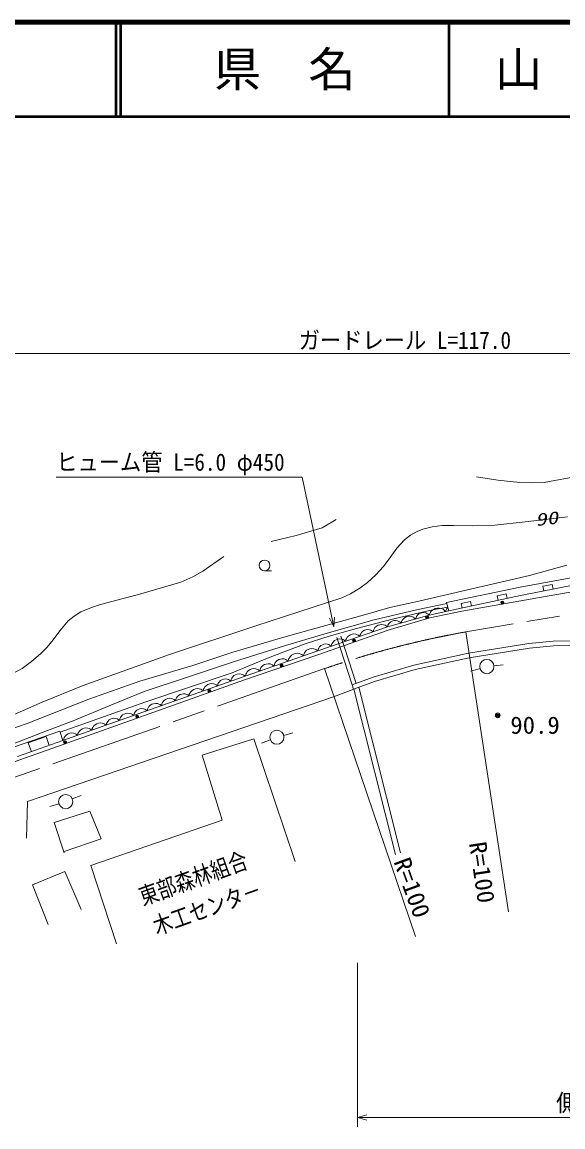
# Model space of a CAD drawing. Units: millimetres, scale not verified. Extents: x 40000 to 680000, y 20000 to 380000.
# Drawn here: x 287822 to 345073, y 262986 to 380000 of the extents above; entities that cross this region are included whole.
import ezdxf
from ezdxf.enums import TextEntityAlignment as Align

# ---------------------------------------------------------------- set-up
doc = ezdxf.new("R2010")
doc.units = ezdxf.units.MM
doc.header["$LTSCALE"] = 1000
doc.linetypes.add('CHAIN', pattern=[18.5, 12, -1.5, 3.5, -1.5])
for name, color, linetype, lineweight in [('M-BGD', 7, 'Continuous', 13), ('M-BMK', 2, 'CHAIN', 13), ('M-STR-HTXT', 7, 'Continuous', 13), ('M-TTL', 2, 'Continuous', 140), ('M-TTL-LINE', 7, 'Continuous', 50)]:
    doc.layers.add(name, color=color, linetype=linetype, lineweight=lineweight)
doc.layers.add('M-TTL-TXT', color=7, linetype='Continuous')
doc.styles.add('ＭＳ ゴシック', font='')
doc.styles.get('ＭＳ ゴシック').set_extended_font_data('MS Gothic')

msp = doc.modelspace()

# ---------------------------------------------------------------- linework, layer by layer
at = {"layer": 'M-BGD'}
for p, q in [((313487, 321885), (314237, 321885)), ((345486, 322479), (341553, 321379)), ((341553, 321379), (329511, 318606)), ((352350, 320791), (334359, 317601)), ((346908, 321326), (340561, 320153)), ((340561, 320153), (332752, 318518)), ((339075, 319454), (338098, 319244)), ((339181, 318965), (339075, 319454)), ((346505, 320441), (340590, 319268)), ((343941, 320443), (342960, 320248)), ((342960, 320248), (343057, 319758)), ((344038, 319952), (343941, 320443)), ((326764, 317985), (329511, 318606)), ((332781, 318425), (329565, 317738)), ((332996, 317635), (332752, 318518)), ((340590, 319268), (332996, 317635)), ((340590, 319268), (332996, 317635)), ((335278, 318637), (334301, 318427)), ((334301, 318427), (334406, 317938)), ((335383, 318148), (335278, 318637)), ((338098, 319244), (338203, 318755)), ((319588, 315992), (324062, 317232)), ((324062, 317232), (326764, 317985)), ((329565, 317738), (325090, 316674)), ((330922, 317182), (326505, 315950)), ((329678, 317177), (329586, 317059)), ((329827, 317312), (329678, 317177)), ((329992, 317390), (329827, 317312)), ((330166, 317438), (329992, 317390)), ((330347, 317458), (330166, 317438)), ((330545, 317419), (330347, 317458)), ((330685, 317365), (330545, 317419)), ((330795, 317302), (330685, 317365)), ((330922, 317182), (330795, 317302)), ((330971, 317377), (330905, 317178)), ((332985, 317646), (330922, 317182)), ((331053, 317506), (330971, 317377)), ((334359, 317601), (330984, 316896)), ((331170, 317643), (331053, 317506)), ((331357, 317796), (331170, 317643)), ((331560, 317879), (331357, 317796)), ((331770, 317926), (331560, 317879)), ((331989, 317938), (331770, 317926)), ((332223, 317881), (331989, 317938)), ((332388, 317807), (332223, 317881)), ((332517, 317725), (332388, 317807)), ((332662, 317573), (332517, 317725)), ((332724, 317761), (332662, 317573)), ((332801, 317883), (332724, 317761)), ((332886, 317983), (332801, 317883)), ((315513, 314840), (319588, 315992)), ((326505, 315950), (319115, 313402)), ((325090, 316674), (320351, 315346)), ((325331, 316019), (325181, 315866)), ((325502, 316112), (325331, 316019)), ((325683, 316175), (325502, 316112)), ((325875, 316207), (325683, 316175)), ((326088, 316179), (325875, 316207)), ((326240, 316130), (326088, 316179)), ((326362, 316070), (326240, 316130)), ((326505, 315950), (326362, 316070)), ((326538, 316115), (326491, 315946)), ((326600, 316226), (326538, 316115)), ((330984, 316896), (326569, 315598)), ((326692, 316345), (326600, 316226)), ((326841, 316480), (326692, 316345)), ((327006, 316557), (326841, 316480)), ((327180, 316605), (327006, 316557)), ((327361, 316625), (327180, 316605)), ((327559, 316587), (327361, 316625)), ((327698, 316532), (327559, 316587)), ((327809, 316470), (327698, 316532)), ((327936, 316349), (327809, 316470)), ((327986, 316529), (327936, 316349)), ((328052, 316647), (327986, 316529)), ((328150, 316774), (328052, 316647)), ((328309, 316918), (328150, 316774)), ((328486, 317001), (328309, 316918)), ((328670, 317052), (328486, 317001)), ((328864, 317073), (328670, 317052)), ((329075, 317032), (328864, 317073)), ((329224, 316974), (329075, 317032)), ((329342, 316907), (329224, 316974)), ((329478, 316779), (329342, 316907)), ((329524, 316948), (329478, 316779)), ((329586, 317059), (329524, 316948)), ((310020, 313246), (315513, 314840)), ((320351, 315346), (315699, 313972)), ((326569, 315598), (319113, 313001)), ((321132, 314825), (322749, 309815)), ((321560, 314963), (323178, 309954)), ((322250, 314855), (322160, 314723)), ((322400, 315009), (322250, 314855)), ((322571, 315101), (322400, 315009)), ((322753, 315164), (322571, 315101)), ((322945, 315196), (322753, 315164)), ((323157, 315168), (322945, 315196)), ((323310, 315119), (323157, 315168)), ((323432, 315060), (323310, 315119)), ((323575, 314940), (323432, 315060)), ((323611, 315111), (323575, 314940)), ((323667, 315225), (323611, 315111)), ((323751, 315349), (323667, 315225)), ((323892, 315493), (323751, 315349)), ((324052, 315580), (323892, 315493)), ((324222, 315639), (324052, 315580)), ((324402, 315669), (324222, 315639)), ((324602, 315643), (324402, 315669)), ((324744, 315597), (324602, 315643)), ((324859, 315541), (324744, 315597)), ((324993, 315429), (324859, 315541)), ((325031, 315611), (324993, 315429)), ((325091, 315733), (325031, 315611)), ((325181, 315866), (325091, 315733)), ((359999, 314768), (344049, 314426)), ((315699, 313972), (310206, 312245)), ((318293, 313624), (318111, 313561)), ((318485, 313657), (318293, 313624)), ((318697, 313629), (318485, 313657)), ((318850, 313581), (318697, 313629)), ((319223, 313693), (319168, 313579)), ((319308, 313817), (319223, 313693)), ((319448, 313961), (319308, 313817)), ((319609, 314048), (319448, 313961)), ((319779, 314107), (319609, 314048)), ((319959, 314137), (319779, 314107)), ((320158, 314111), (319959, 314137)), ((320301, 314065), (320158, 314111)), ((320416, 314009), (320301, 314065)), ((320550, 313896), (320416, 314009)), ((320588, 314079), (320550, 313896)), ((320648, 314201), (320588, 314079)), ((320737, 314334), (320648, 314201)), ((320888, 314487), (320737, 314334)), ((321059, 314580), (320888, 314487)), ((321240, 314642), (321059, 314580)), ((321432, 314675), (321240, 314642)), ((321645, 314647), (321432, 314675)), ((321797, 314598), (321645, 314647)), ((321919, 314538), (321797, 314598)), ((322062, 314418), (321919, 314538)), ((322101, 314601), (322062, 314418)), ((322160, 314723), (322101, 314601)), ((341475, 314182), (335074, 313155)), ((341538, 313685), (335167, 312664)), ((344049, 314426), (341475, 314182)), ((344078, 313926), (341538, 313685)), ((360012, 314268), (344078, 313926)), ((305900, 311872), (310020, 313246)), ((319113, 313001), (311360, 310330)), ((319115, 313402), (311428, 310726)), ((314995, 312476), (314824, 312383)), ((315176, 312539), (314995, 312476)), ((315368, 312572), (315176, 312539)), ((315581, 312544), (315368, 312572)), ((315733, 312496), (315581, 312544)), ((315856, 312437), (315733, 312496)), ((315999, 312317), (315856, 312437)), ((316039, 312511), (315999, 312317)), ((316102, 312641), (316039, 312511)), ((316197, 312782), (316102, 312641)), ((316356, 312946), (316197, 312782)), ((316538, 313045), (316356, 312946)), ((316730, 313112), (316538, 313045)), ((316934, 313147), (316730, 313112)), ((317160, 313117), (316934, 313147)), ((317322, 313066), (317160, 313117)), ((317452, 313003), (317322, 313066)), ((317604, 312876), (317452, 313003)), ((317642, 313059), (317604, 312876)), ((317702, 313181), (317642, 313059)), ((317791, 313314), (317702, 313181)), ((317941, 313467), (317791, 313314)), ((318111, 313561), (317941, 313467)), ((318972, 313522), (318850, 313581)), ((319115, 313402), (318972, 313522)), ((319168, 313579), (319131, 313408)), ((335074, 313155), (329299, 311901)), ((335167, 312664), (329423, 311416)), ((300274, 310189), (305900, 311872)), ((310206, 312245), (305112, 310561)), ((311802, 311331), (311652, 311177)), ((311973, 311424), (311802, 311331)), ((312154, 311487), (311973, 311424)), ((312346, 311520), (312154, 311487)), ((312559, 311493), (312346, 311520)), ((312711, 311444), (312559, 311493)), ((312833, 311385), (312711, 311444)), ((312977, 311265), (312833, 311385)), ((313015, 311448), (312977, 311265)), ((313074, 311570), (313015, 311448)), ((313163, 311703), (313074, 311570)), ((313313, 311857), (313163, 311703)), ((313484, 311950), (313313, 311857)), ((313665, 312013), (313484, 311950)), ((313857, 312046), (313665, 312013)), ((314070, 312018), (313857, 312046)), ((314222, 311970), (314070, 312018)), ((314344, 311911), (314222, 311970)), ((314488, 311791), (314344, 311911)), ((314526, 311974), (314488, 311791)), ((314585, 312096), (314526, 311974)), ((314674, 312229), (314585, 312096)), ((314824, 312383), (314674, 312229)), ((329299, 311901), (324981, 310630)), ((329423, 311416), (325138, 310155)), ((336301, 311540), (335341, 311262)), ((337768, 311819), (338764, 311914)), ((311360, 310330), (292181, 303504)), ((294870, 308284), (300274, 310189)), ((311428, 310726), (295204, 304993)), ((305112, 310561), (300726, 309100)), ((308678, 310104), (308595, 309980)), ((308818, 310249), (308678, 310104)), ((308978, 310338), (308818, 310249)), ((309147, 310398), (308978, 310338)), ((309327, 310429), (309147, 310398)), ((309527, 310404), (309327, 310429)), ((309670, 310359), (309527, 310404)), ((309785, 310305), (309670, 310359)), ((309920, 310193), (309785, 310305)), ((309957, 310376), (309920, 310193)), ((310015, 310498), (309957, 310376)), ((310104, 310632), (310015, 310498)), ((310253, 310786), (310104, 310632)), ((310423, 310880), (310253, 310786)), ((310604, 310944), (310423, 310880)), ((310796, 310978), (310604, 310944)), ((311009, 310952), (310796, 310978)), ((311162, 310904), (311009, 310952)), ((311284, 310845), (311162, 310904)), ((311428, 310726), (311284, 310845)), ((311504, 310922), (311466, 310739)), ((311563, 311044), (311504, 310922)), ((311652, 311177), (311563, 311044)), ((324981, 310630), (322749, 309815)), ((325138, 310155), (322921, 309346)), ((300726, 309100), (297050, 307593)), ((305584, 308932), (305525, 308810)), ((305673, 309066), (305584, 308932)), ((305822, 309220), (305673, 309066)), ((305992, 309314), (305822, 309220)), ((306173, 309378), (305992, 309314)), ((306365, 309412), (306173, 309378)), ((306578, 309385), (306365, 309412)), ((306730, 309338), (306578, 309385)), ((306853, 309279), (306730, 309338)), ((306997, 309160), (306853, 309279)), ((307034, 309343), (306997, 309160)), ((307092, 309466), (307034, 309343)), ((307181, 309599), (307092, 309466)), ((307330, 309753), (307181, 309599)), ((307501, 309847), (307330, 309753)), ((307682, 309911), (307501, 309847)), ((307873, 309945), (307682, 309911)), ((308086, 309919), (307873, 309945)), ((308239, 309871), (308086, 309919)), ((308361, 309812), (308239, 309871)), ((308505, 309693), (308361, 309812)), ((308540, 309865), (308505, 309693)), ((308595, 309980), (308540, 309865)), ((320782, 308541), (322943, 309341)), ((322749, 309815), (322921, 309346)), ((322943, 309341), (327337, 291851)), ((327890, 292017), (323481, 309550)), ((288358, 305715), (294870, 308284)), ((288398, 297455), (320782, 308541)), ((301561, 307748), (301390, 307654)), ((301742, 307812), (301561, 307748)), ((301933, 307846), (301742, 307812)), ((302146, 307819), (301933, 307846)), ((302299, 307772), (302146, 307819)), ((302421, 307713), (302299, 307772)), ((302603, 307777), (302565, 307594)), ((302661, 307899), (302603, 307777)), ((302750, 308033), (302661, 307899)), ((302899, 308187), (302750, 308033)), ((303069, 308281), (302899, 308187)), ((303250, 308345), (303069, 308281)), ((303442, 308379), (303250, 308345)), ((303655, 308353), (303442, 308379)), ((303808, 308305), (303655, 308353)), ((303930, 308246), (303808, 308305)), ((304074, 308127), (303930, 308246)), ((304109, 308299), (304074, 308127)), ((304164, 308414), (304109, 308299)), ((304247, 308538), (304164, 308414)), ((304387, 308683), (304247, 308538)), ((304546, 308771), (304387, 308683)), ((304716, 308831), (304546, 308771)), ((304896, 308863), (304716, 308831)), ((305095, 308838), (304896, 308863)), ((305238, 308793), (305095, 308838)), ((305353, 308738), (305238, 308793)), ((305488, 308627), (305353, 308738)), ((305525, 308810), (305488, 308627)), ((297050, 307593), (293240, 305999)), ((298467, 306621), (298318, 306467)), ((298638, 306715), (298467, 306621)), ((298819, 306779), (298638, 306715)), ((299010, 306813), (298819, 306779)), ((299223, 306786), (299010, 306813)), ((299376, 306739), (299223, 306786)), ((299499, 306680), (299376, 306739)), ((299642, 306561), (299499, 306680)), ((299677, 306733), (299642, 306561)), ((299732, 306847), (299677, 306733)), ((299815, 306972), (299732, 306847)), ((299955, 307117), (299815, 306972)), ((300115, 307205), (299955, 307117)), ((300285, 307265), (300115, 307205)), ((300464, 307297), (300285, 307265)), ((300664, 307272), (300464, 307297)), ((300807, 307227), (300664, 307272)), ((300922, 307172), (300807, 307227)), ((301057, 307061), (300922, 307172)), ((301094, 307244), (301057, 307061)), ((301152, 307366), (301094, 307244)), ((301241, 307499), (301152, 307366)), ((301390, 307654), (301241, 307499)), ((302565, 307594), (302421, 307713)), ((284150, 304253), (288358, 305715)), ((293240, 305999), (290494, 304980)), ((295395, 305434), (295307, 305300)), ((295545, 305588), (295395, 305434)), ((295715, 305682), (295545, 305588)), ((295896, 305746), (295715, 305682)), ((296088, 305780), (295896, 305746)), ((296301, 305753), (296088, 305780)), ((296453, 305706), (296301, 305753)), ((296576, 305647), (296453, 305706)), ((296720, 305528), (296576, 305647)), ((296755, 305700), (296720, 305528)), ((296809, 305814), (296755, 305700)), ((296893, 305939), (296809, 305814)), ((297032, 306084), (296893, 305939)), ((297192, 306172), (297032, 306084)), ((297362, 306232), (297192, 306172)), ((297541, 306264), (297362, 306232)), ((297741, 306239), (297541, 306264)), ((297884, 306194), (297741, 306239)), ((297999, 306139), (297884, 306194)), ((298134, 306028), (297999, 306139)), ((298171, 306211), (298134, 306028)), ((298230, 306333), (298171, 306211)), ((298318, 306467), (298230, 306333)), ((290494, 304980), (286684, 303474)), ((286908, 303200), (291817, 304895)), ((290356, 304331), (288470, 303663)), ((290689, 303388), (290356, 304331)), ((291817, 304895), (292146, 303904)), ((295204, 304993), (292146, 303904)), ((292373, 304358), (292285, 304225)), ((292522, 304513), (292373, 304358)), ((292692, 304608), (292522, 304513)), ((292873, 304672), (292692, 304608)), ((293064, 304706), (292873, 304672)), ((293277, 304680), (293064, 304706)), ((293430, 304633), (293277, 304680)), ((293553, 304575), (293430, 304633)), ((293697, 304456), (293553, 304575)), ((293734, 304639), (293697, 304456)), ((293792, 304762), (293734, 304639)), ((293880, 304895), (293792, 304762)), ((294029, 305050), (293880, 304895)), ((294199, 305144), (294029, 305050)), ((294380, 305209), (294199, 305144)), ((294572, 305243), (294380, 305209)), ((294785, 305217), (294572, 305243)), ((294938, 305169), (294785, 305217)), ((295060, 305111), (294938, 305169)), ((295204, 304993), (295060, 305111)), ((295248, 305178), (295211, 304995)), ((295307, 305300), (295248, 305178)), ((315519, 304454), (316484, 304715)), ((292181, 303504), (269484, 295459)), ((292146, 303904), (287347, 302205)), ((288470, 303663), (288804, 302721)), ((292226, 304102), (292190, 303919)), ((292285, 304225), (292226, 304102)), ((306872, 302349), (312349, 304094)), ((312349, 304094), (316712, 291104)), ((314097, 303984), (313166, 303618)), ((309005, 295466), (306872, 302349)), ((288296, 293562), (288398, 297455)), ((291721, 297216), (290766, 296920)), ((293134, 297716), (294063, 298088)), ((294997, 296435), (291216, 295224)), ((296209, 293479), (294997, 296435)), ((291216, 295224), (292283, 292025)), ((295094, 290667), (309005, 295466)), ((292283, 292170), (296209, 293479)), ((297808, 282379), (295094, 290667)), ((288938, 288632), (292331, 290037)), ((292331, 290037), (294076, 286014)), ((290586, 284415), (288938, 288632))]:
    msp.add_line(p, q, dxfattribs=at)
for points in [[(335932, 331826), (338170, 331491), (340505, 331245), (341708, 331187), (343098, 331236), (346880, 331928), (350618, 332736), (354142, 333849)], [(285784, 306132), (289961, 307958), (294294, 309738), (303441, 313016), (312568, 316050), (321676, 319010), (322581, 319441), (323587, 320047), (324389, 320643), (325278, 321452), (326085, 322353), (326797, 323300), (327507, 324272), (328303, 325158), (328930, 325656), (329629, 326054), (330249, 326305), (331222, 326552), (332296, 326674), (333497, 326694), (335496, 326630), (337567, 326674), (341387, 327096), (345552, 327603)], [(314182, 324997), (316827, 325638), (319602, 326446), (321053, 327316)], [(286779, 310975), (287844, 311553), (288813, 312261), (289768, 313087), (290474, 313796), (291102, 314568), (291803, 315541), (292702, 316576), (293318, 317089), (294052, 317540), (295159, 318014), (296130, 318325), (300405, 319451), (304609, 320679), (305885, 321262), (306943, 321857), (309184, 323391)], [(291857, 304781), (300926, 308007), (310053, 311062), (313805, 312617), (317798, 314153), (320330, 314961), (323218, 315770), (327164, 316789), (331280, 317742), (332881, 318046)]]:
    msp.add_lwpolyline(points, dxfattribs=at)
for centre, radius in [((313487, 322455), 570), ((338665, 318517), 150), ((338665, 318517), 90), ((338665, 318517), 30), ((330690, 316966), 150), ((330690, 316966), 90), ((330690, 316966), 30), ((322960, 314500), 150), ((322960, 314500), 90), ((322960, 314500), 30), ((337022, 311748), 750), ((315298, 311846), 150), ((315298, 311846), 90), ((315298, 311846), 30), ((307643, 309166), 150), ((307643, 309166), 90), ((307643, 309166), 30), ((300003, 306447), 150), ((338177, 306579), 250), ((338177, 306579), 150), ((338177, 306579), 50), ((300003, 306447), 90), ((300003, 306447), 30), ((314795, 304258), 750), ((292363, 303729), 150), ((292363, 303729), 90), ((292363, 303729), 30), ((292438, 297438), 750)]:
    msp.add_circle(centre, radius, dxfattribs=at)
at = {"layer": 'M-BMK'}
for p, q in [((358039, 319309), (334810, 315421)), ((319848, 311522), (264092, 291984))]:
    msp.add_line(p, q, dxfattribs=at)
msp.add_arc((352472, 216993), 100000, 100.17294, 109.0405, dxfattribs=at)
at = {"layer": 'M-STR-HTXT'}
for p, q in [((267024, 344894), (379139, 344894)), ((317453, 331785), (291436, 331785)), ((320839, 315938), (317453, 331785)), ((320839, 315938), (320356, 316857)), ((320904, 316974), (320839, 315938)), ((334810, 315421), (339315, 285769)), ((329483, 283139), (319848, 311522)), ((323319, 280356), (323319, 262986)), ((323319, 263986), (324319, 264266)), ((324319, 263706), (323319, 263986)), ((323319, 263986), (380763, 263986))]:
    msp.add_line(p, q, dxfattribs=at)
at = {"layer": 'M-TTL'}
msp.add_line((680000, 380000), (40000, 380000), dxfattribs=at)
at = {"layer": 'M-TTL-LINE'}
for p, q in [((297750, 380000), (297750, 370000)), ((298250, 380000), (298250, 370000)), ((333000, 380000), (333000, 370000)), ((40000, 370000), (680000, 370000))]:
    msp.add_line(p, q, dxfattribs=at)

# ---------------------------------------------------------------- texts
at = {"layer": 'M-BGD', "style": 'ＭＳ ゴシック', "oblique": 15, "width": 1.35}
msp.add_text('90', height=1320, rotation=6.8, dxfattribs=at).set_placement((342265, 326217), align=Align.BOTTOM_LEFT)
at = {"layer": 'M-BGD', "style": 'ＭＳ ゴシック', "width": 1.05}
msp.add_text('90.9', height=1833, dxfattribs=at).set_placement((339507, 304073), align=Align.BOTTOM_LEFT)
at = {"layer": 'M-BGD', "style": 'ＭＳ ゴシック', "width": 0.8}
for s, p in [('東部森林組合', (300788, 285908)), ('木工センタ－', (302267, 282777))]:
    msp.add_text(s, height=1833, rotation=19.7, dxfattribs=at).set_placement(p, align=Align.BOTTOM_LEFT)
at = {"layer": 'M-STR-HTXT', "style": 'ＭＳ ゴシック', "width": 0.9}
for s, p in [('ガードレール L=117.0', (317107, 344843)), ('ヒューム管 L=6.0 φ450', (291436, 331934))]:
    msp.add_text(s, height=1833, dxfattribs=at).set_placement(p, align=Align.BOTTOM_LEFT)
at = {"layer": 'M-STR-HTXT', "style": 'ＭＳ ゴシック', "width": 1.05}
for rotation, p in [(278.4, (334591, 292972)), (290.1, (326607, 290902))]:
    msp.add_text('R=100', height=1833, rotation=rotation, dxfattribs=at).set_placement(p, align=Align.BOTTOM_LEFT)
at = {"layer": 'M-STR-HTXT', "style": 'ＭＳ ゴシック'}
msp.add_text('側 溝 L=61.5', height=1833, dxfattribs=at).set_placement((344341, 264081), align=Align.BOTTOM_LEFT)
at = {"layer": 'M-TTL-TXT', "style": 'ＭＳ ゴシック'}
for s, p in [('県\u3000名', (315625, 375000)), ('山\u3000口\u3000県', (350375, 375000))]:
    msp.add_text(s, height=3666, dxfattribs=at).set_placement(p, align=Align.MIDDLE_CENTER)

doc.saveas('drawing.dxf')
